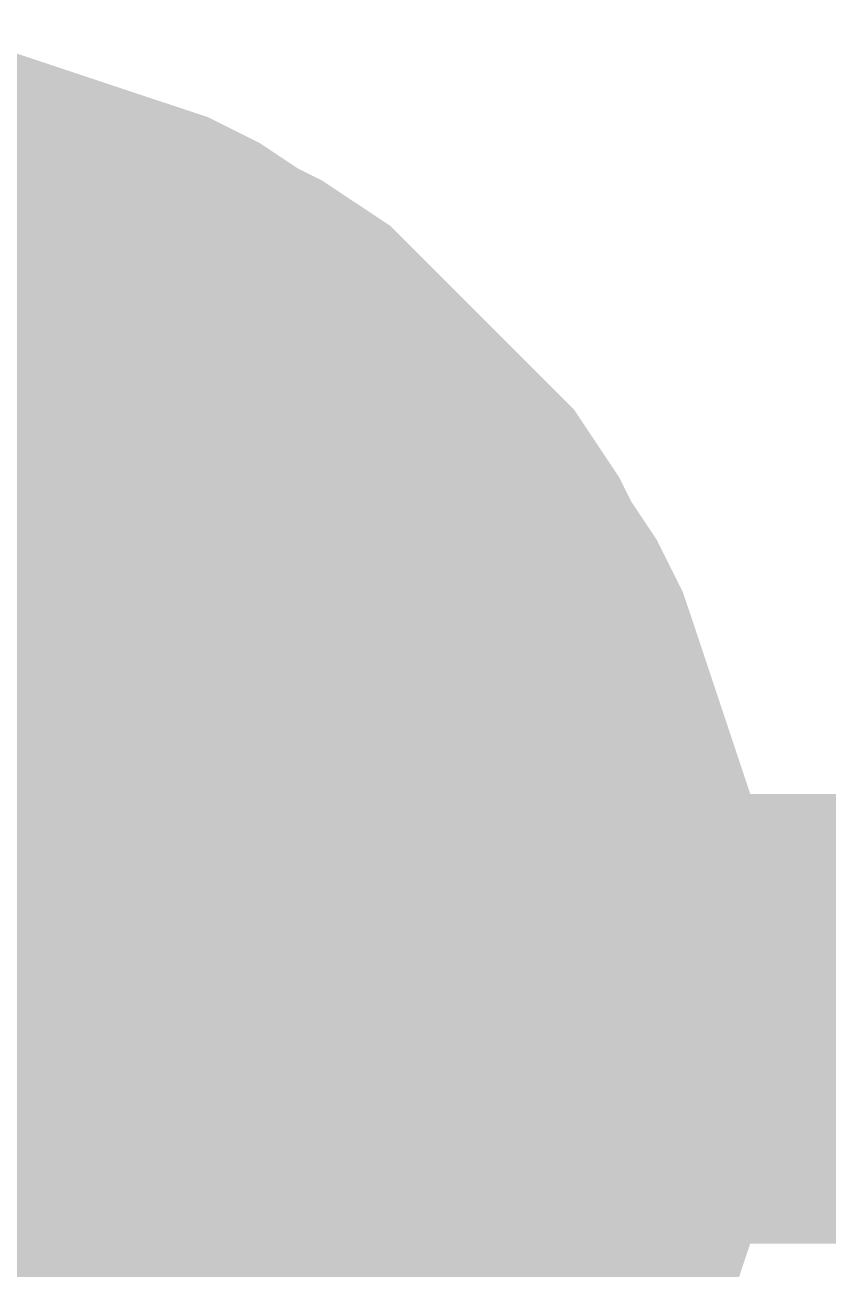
# Model space of a CAD drawing. Header units: inches. Extents: x 0 to 11.5, y 0 to 7.6.
# Drawn here: x 0.90674 to 0.9278, y 4.09312 to 4.12576 of the extents above; entities that cross this region are included whole.
import ezdxf

# ---------------------------------------------------------------- set-up
doc = ezdxf.new("R2010")
doc.units = ezdxf.units.IN
doc.header["$MEASUREMENT"] = 0
doc.layers.add('Sheet', color=255, linetype='Continuous')

msp = doc.modelspace()

# ---------------------------------------------------------------- linework, layer by layer
at = {"layer": 'Sheet'}
for points in [[(0.900339, 4.119864, 0.0118, 0.0118, 0), (0.901332, 4.119864, 0.0118, 0.0118, 0), (0.902324, 4.119864, 0.0118, 0.0118, 0), (0.903316, 4.119533, 0.0118, 0.0118, 0), (0.904309, 4.119533, 0.0118, 0.0118, 0), (0.905301, 4.119203, 0.0118, 0.0118, 0), (0.906293, 4.118872, 0.0118, 0.0118, 0), (0.907285, 4.118541, 0.0118, 0.0118, 0), (0.908278, 4.11821, 0.0118, 0.0118, 0), (0.90927, 4.11788, 0.0118, 0.0118, 0), (0.909932, 4.117549, 0.0118, 0.0118, 0), (0.910924, 4.116887, 0.0118, 0.0118, 0), (0.911585, 4.116556, 0.0118, 0.0118, 0), (0.912578, 4.115895, 0.0118, 0.0118, 0), (0.913239, 4.115233, 0.0118, 0.0118, 0), (0.913901, 4.114572, 0.0118, 0.0118, 0), (0.914562, 4.11391, 0.0118, 0.0118, 0), (0.915224, 4.113249, 0.0118, 0.0118, 0), (0.915885, 4.112587, 0.0118, 0.0118, 0), (0.916547, 4.111925, 0.0118, 0.0118, 0), (0.917208, 4.110933, 0.0118, 0.0118, 0), (0.917539, 4.110272, 0.0118, 0.0118, 0), (0.918201, 4.109279, 0.0118, 0.0118, 0), (0.918531, 4.108618, 0.0118, 0.0118, 0), (0.918862, 4.107625, 0.0118, 0.0118, 0), (0.919193, 4.106633, 0.0118, 0.0118, 0), (0.919524, 4.105641, 0.0118, 0.0118, 0), (0.919854, 4.104648, 0.0118, 0.0118, 0), (0.920185, 4.103656, 0.0118, 0.0118, 0), (0.920185, 4.102664, 0.0118, 0.0118, 0), (0.920516, 4.101671, 0.0118, 0.0118, 0), (0.920516, 4.100679, 0.0118, 0.0118, 0), (0.920516, 4.099687, 0.0118, 0.0118, 0)], [(0.900339, 4.119864, 0.0118, 0.0118, 0), (0.901332, 4.119864, 0.0118, 0.0118, 0), (0.902324, 4.119864, 0.0118, 0.0118, 0), (0.903316, 4.119533, 0.0118, 0.0118, 0), (0.904309, 4.119533, 0.0118, 0.0118, 0), (0.905301, 4.119203, 0.0118, 0.0118, 0), (0.906293, 4.118872, 0.0118, 0.0118, 0), (0.907285, 4.118541, 0.0118, 0.0118, 0), (0.908278, 4.11821, 0.0118, 0.0118, 0), (0.90927, 4.11788, 0.0118, 0.0118, 0), (0.909932, 4.117549, 0.0118, 0.0118, 0), (0.910924, 4.116887, 0.0118, 0.0118, 0), (0.911585, 4.116556, 0.0118, 0.0118, 0), (0.912578, 4.115895, 0.0118, 0.0118, 0), (0.913239, 4.115233, 0.0118, 0.0118, 0), (0.913901, 4.114572, 0.0118, 0.0118, 0), (0.914562, 4.11391, 0.0118, 0.0118, 0), (0.915224, 4.113249, 0.0118, 0.0118, 0), (0.915885, 4.112587, 0.0118, 0.0118, 0), (0.916547, 4.111925, 0.0118, 0.0118, 0), (0.917208, 4.110933, 0.0118, 0.0118, 0), (0.917539, 4.110272, 0.0118, 0.0118, 0), (0.918201, 4.109279, 0.0118, 0.0118, 0), (0.918531, 4.108618, 0.0118, 0.0118, 0), (0.918862, 4.107625, 0.0118, 0.0118, 0), (0.919193, 4.106633, 0.0118, 0.0118, 0), (0.919524, 4.105641, 0.0118, 0.0118, 0), (0.919854, 4.104648, 0.0118, 0.0118, 0), (0.920185, 4.103656, 0.0118, 0.0118, 0), (0.920185, 4.102664, 0.0118, 0.0118, 0), (0.920516, 4.101671, 0.0118, 0.0118, 0), (0.920516, 4.100679, 0.0118, 0.0118, 0), (0.920516, 4.099687, 0.0118, 0.0118, 0)], [(0.900339, 4.119864, 0.0118, 0.0118, 0), (0.901332, 4.119864, 0.0118, 0.0118, 0), (0.902324, 4.119864, 0.0118, 0.0118, 0), (0.903316, 4.119533, 0.0118, 0.0118, 0), (0.904309, 4.119533, 0.0118, 0.0118, 0), (0.905301, 4.119203, 0.0118, 0.0118, 0), (0.906293, 4.118872, 0.0118, 0.0118, 0), (0.907285, 4.118541, 0.0118, 0.0118, 0), (0.908278, 4.11821, 0.0118, 0.0118, 0), (0.90927, 4.11788, 0.0118, 0.0118, 0), (0.909932, 4.117549, 0.0118, 0.0118, 0), (0.910924, 4.116887, 0.0118, 0.0118, 0), (0.911585, 4.116556, 0.0118, 0.0118, 0), (0.912578, 4.115895, 0.0118, 0.0118, 0), (0.913239, 4.115233, 0.0118, 0.0118, 0), (0.913901, 4.114572, 0.0118, 0.0118, 0), (0.914562, 4.11391, 0.0118, 0.0118, 0), (0.915224, 4.113249, 0.0118, 0.0118, 0), (0.915885, 4.112587, 0.0118, 0.0118, 0), (0.916547, 4.111925, 0.0118, 0.0118, 0), (0.917208, 4.110933, 0.0118, 0.0118, 0), (0.917539, 4.110272, 0.0118, 0.0118, 0), (0.918201, 4.109279, 0.0118, 0.0118, 0), (0.918531, 4.108618, 0.0118, 0.0118, 0), (0.918862, 4.107625, 0.0118, 0.0118, 0), (0.919193, 4.106633, 0.0118, 0.0118, 0), (0.919524, 4.105641, 0.0118, 0.0118, 0), (0.919854, 4.104648, 0.0118, 0.0118, 0), (0.920185, 4.103656, 0.0118, 0.0118, 0), (0.920185, 4.102664, 0.0118, 0.0118, 0), (0.920516, 4.101671, 0.0118, 0.0118, 0), (0.920516, 4.100679, 0.0118, 0.0118, 0), (0.920516, 4.099687, 0.0118, 0.0118, 0)], [(0.900339, 4.119864, 0.0118, 0.0118, 0), (0.901332, 4.119864, 0.0118, 0.0118, 0), (0.902324, 4.119864, 0.0118, 0.0118, 0), (0.903316, 4.119533, 0.0118, 0.0118, 0), (0.904309, 4.119533, 0.0118, 0.0118, 0), (0.905301, 4.119203, 0.0118, 0.0118, 0), (0.906293, 4.118872, 0.0118, 0.0118, 0), (0.907285, 4.118541, 0.0118, 0.0118, 0), (0.908278, 4.11821, 0.0118, 0.0118, 0), (0.90927, 4.11788, 0.0118, 0.0118, 0), (0.909932, 4.117549, 0.0118, 0.0118, 0), (0.910924, 4.116887, 0.0118, 0.0118, 0), (0.911585, 4.116556, 0.0118, 0.0118, 0), (0.912578, 4.115895, 0.0118, 0.0118, 0), (0.913239, 4.115233, 0.0118, 0.0118, 0), (0.913901, 4.114572, 0.0118, 0.0118, 0), (0.914562, 4.11391, 0.0118, 0.0118, 0), (0.915224, 4.113249, 0.0118, 0.0118, 0), (0.915885, 4.112587, 0.0118, 0.0118, 0), (0.916547, 4.111925, 0.0118, 0.0118, 0), (0.917208, 4.110933, 0.0118, 0.0118, 0), (0.917539, 4.110272, 0.0118, 0.0118, 0), (0.918201, 4.109279, 0.0118, 0.0118, 0), (0.918531, 4.108618, 0.0118, 0.0118, 0), (0.918862, 4.107625, 0.0118, 0.0118, 0), (0.919193, 4.106633, 0.0118, 0.0118, 0), (0.919524, 4.105641, 0.0118, 0.0118, 0), (0.919854, 4.104648, 0.0118, 0.0118, 0), (0.920185, 4.103656, 0.0118, 0.0118, 0), (0.920185, 4.102664, 0.0118, 0.0118, 0), (0.920516, 4.101671, 0.0118, 0.0118, 0), (0.920516, 4.100679, 0.0118, 0.0118, 0), (0.920516, 4.099687, 0.0118, 0.0118, 0)], [(0.900339, 4.119864, 0.0118, 0.0118, 0), (0.901332, 4.119864, 0.0118, 0.0118, 0), (0.902324, 4.119864, 0.0118, 0.0118, 0), (0.903316, 4.119533, 0.0118, 0.0118, 0), (0.904309, 4.119533, 0.0118, 0.0118, 0), (0.905301, 4.119203, 0.0118, 0.0118, 0), (0.906293, 4.118872, 0.0118, 0.0118, 0), (0.907285, 4.118541, 0.0118, 0.0118, 0), (0.908278, 4.11821, 0.0118, 0.0118, 0), (0.90927, 4.11788, 0.0118, 0.0118, 0), (0.909932, 4.117549, 0.0118, 0.0118, 0), (0.910924, 4.116887, 0.0118, 0.0118, 0), (0.911585, 4.116556, 0.0118, 0.0118, 0), (0.912578, 4.115895, 0.0118, 0.0118, 0), (0.913239, 4.115233, 0.0118, 0.0118, 0), (0.913901, 4.114572, 0.0118, 0.0118, 0), (0.914562, 4.11391, 0.0118, 0.0118, 0), (0.915224, 4.113249, 0.0118, 0.0118, 0), (0.915885, 4.112587, 0.0118, 0.0118, 0), (0.916547, 4.111925, 0.0118, 0.0118, 0), (0.917208, 4.110933, 0.0118, 0.0118, 0), (0.917539, 4.110272, 0.0118, 0.0118, 0), (0.918201, 4.109279, 0.0118, 0.0118, 0), (0.918531, 4.108618, 0.0118, 0.0118, 0), (0.918862, 4.107625, 0.0118, 0.0118, 0), (0.919193, 4.106633, 0.0118, 0.0118, 0), (0.919524, 4.105641, 0.0118, 0.0118, 0), (0.919854, 4.104648, 0.0118, 0.0118, 0), (0.920185, 4.103656, 0.0118, 0.0118, 0), (0.920185, 4.102664, 0.0118, 0.0118, 0), (0.920516, 4.101671, 0.0118, 0.0118, 0), (0.920516, 4.100679, 0.0118, 0.0118, 0), (0.920516, 4.099687, 0.0118, 0.0118, 0)], [(0.900339, 4.119864, 0.0118, 0.0118, 0), (0.901332, 4.119864, 0.0118, 0.0118, 0), (0.902324, 4.119864, 0.0118, 0.0118, 0), (0.903316, 4.119533, 0.0118, 0.0118, 0), (0.904309, 4.119533, 0.0118, 0.0118, 0), (0.905301, 4.119203, 0.0118, 0.0118, 0), (0.906293, 4.118872, 0.0118, 0.0118, 0), (0.907285, 4.118541, 0.0118, 0.0118, 0), (0.908278, 4.11821, 0.0118, 0.0118, 0), (0.90927, 4.11788, 0.0118, 0.0118, 0), (0.909932, 4.117549, 0.0118, 0.0118, 0), (0.910924, 4.116887, 0.0118, 0.0118, 0), (0.911585, 4.116556, 0.0118, 0.0118, 0), (0.912578, 4.115895, 0.0118, 0.0118, 0), (0.913239, 4.115233, 0.0118, 0.0118, 0), (0.913901, 4.114572, 0.0118, 0.0118, 0), (0.914562, 4.11391, 0.0118, 0.0118, 0), (0.915224, 4.113249, 0.0118, 0.0118, 0), (0.915885, 4.112587, 0.0118, 0.0118, 0), (0.916547, 4.111925, 0.0118, 0.0118, 0), (0.917208, 4.110933, 0.0118, 0.0118, 0), (0.917539, 4.110272, 0.0118, 0.0118, 0), (0.918201, 4.109279, 0.0118, 0.0118, 0), (0.918531, 4.108618, 0.0118, 0.0118, 0), (0.918862, 4.107625, 0.0118, 0.0118, 0), (0.919193, 4.106633, 0.0118, 0.0118, 0), (0.919524, 4.105641, 0.0118, 0.0118, 0), (0.919854, 4.104648, 0.0118, 0.0118, 0), (0.920185, 4.103656, 0.0118, 0.0118, 0), (0.920185, 4.102664, 0.0118, 0.0118, 0), (0.920516, 4.101671, 0.0118, 0.0118, 0), (0.920516, 4.100679, 0.0118, 0.0118, 0), (0.920516, 4.099687, 0.0118, 0.0118, 0)], [(0.900339, 4.119864, 0.0118, 0.0118, 0), (0.901332, 4.119864, 0.0118, 0.0118, 0), (0.902324, 4.119864, 0.0118, 0.0118, 0), (0.903316, 4.119533, 0.0118, 0.0118, 0), (0.904309, 4.119533, 0.0118, 0.0118, 0), (0.905301, 4.119203, 0.0118, 0.0118, 0), (0.906293, 4.118872, 0.0118, 0.0118, 0), (0.907285, 4.118541, 0.0118, 0.0118, 0), (0.908278, 4.11821, 0.0118, 0.0118, 0), (0.90927, 4.11788, 0.0118, 0.0118, 0), (0.909932, 4.117549, 0.0118, 0.0118, 0), (0.910924, 4.116887, 0.0118, 0.0118, 0), (0.911585, 4.116556, 0.0118, 0.0118, 0), (0.912578, 4.115895, 0.0118, 0.0118, 0), (0.913239, 4.115233, 0.0118, 0.0118, 0), (0.913901, 4.114572, 0.0118, 0.0118, 0), (0.914562, 4.11391, 0.0118, 0.0118, 0), (0.915224, 4.113249, 0.0118, 0.0118, 0), (0.915885, 4.112587, 0.0118, 0.0118, 0), (0.916547, 4.111925, 0.0118, 0.0118, 0), (0.917208, 4.110933, 0.0118, 0.0118, 0), (0.917539, 4.110272, 0.0118, 0.0118, 0), (0.918201, 4.109279, 0.0118, 0.0118, 0), (0.918531, 4.108618, 0.0118, 0.0118, 0), (0.918862, 4.107625, 0.0118, 0.0118, 0), (0.919193, 4.106633, 0.0118, 0.0118, 0), (0.919524, 4.105641, 0.0118, 0.0118, 0), (0.919854, 4.104648, 0.0118, 0.0118, 0), (0.920185, 4.103656, 0.0118, 0.0118, 0), (0.920185, 4.102664, 0.0118, 0.0118, 0), (0.920516, 4.101671, 0.0118, 0.0118, 0), (0.920516, 4.100679, 0.0118, 0.0118, 0), (0.920516, 4.099687, 0.0118, 0.0118, 0)], [(0.904309, 4.119533, 0.0039, 0.0039, 0), (0.905301, 4.119203, 0.0039, 0.0039, 0), (0.906293, 4.118872, 0.0039, 0.0039, 0), (0.907285, 4.118541, 0.0039, 0.0039, 0), (0.908278, 4.11821, 0.0039, 0.0039, 0), (0.90927, 4.11788, 0.0039, 0.0039, 0), (0.909932, 4.117549, 0.0039, 0.0039, 0), (0.910924, 4.116887, 0.0039, 0.0039, 0), (0.911585, 4.116556, 0.0039, 0.0039, 0), (0.912578, 4.115895, 0.0039, 0.0039, 0), (0.913239, 4.115233, 0.0039, 0.0039, 0), (0.913901, 4.114572, 0.0039, 0.0039, 0), (0.914562, 4.11391, 0.0039, 0.0039, 0), (0.915224, 4.113249, 0.0039, 0.0039, 0), (0.915885, 4.112587, 0.0039, 0.0039, 0), (0.916547, 4.111925, 0.0039, 0.0039, 0), (0.917208, 4.110933, 0.0039, 0.0039, 0), (0.917539, 4.110272, 0.0039, 0.0039, 0), (0.918201, 4.109279, 0.0039, 0.0039, 0), (0.918531, 4.108618, 0.0039, 0.0039, 0), (0.918862, 4.107625, 0.0039, 0.0039, 0), (0.919193, 4.106633, 0.0039, 0.0039, 0), (0.919524, 4.105641, 0.0039, 0.0039, 0), (0.919854, 4.104648, 0.0039, 0.0039, 0), (0.920185, 4.103656, 0.0039, 0.0039, 0), (0.920185, 4.102664, 0.0039, 0.0039, 0), (0.920516, 4.101671, 0.0039, 0.0039, 0), (0.920516, 4.100679, 0.0039, 0.0039, 0), (0.920516, 4.099687, 0.0039, 0.0039, 0)], [(0.904309, 4.119533, 0.0039, 0.0039, 0), (0.905301, 4.119203, 0.0039, 0.0039, 0), (0.906293, 4.118872, 0.0039, 0.0039, 0), (0.907285, 4.118541, 0.0039, 0.0039, 0), (0.908278, 4.11821, 0.0039, 0.0039, 0), (0.90927, 4.11788, 0.0039, 0.0039, 0), (0.909932, 4.117549, 0.0039, 0.0039, 0), (0.910924, 4.116887, 0.0039, 0.0039, 0), (0.911585, 4.116556, 0.0039, 0.0039, 0), (0.912578, 4.115895, 0.0039, 0.0039, 0), (0.913239, 4.115233, 0.0039, 0.0039, 0), (0.913901, 4.114572, 0.0039, 0.0039, 0), (0.914562, 4.11391, 0.0039, 0.0039, 0), (0.915224, 4.113249, 0.0039, 0.0039, 0), (0.915885, 4.112587, 0.0039, 0.0039, 0), (0.916547, 4.111925, 0.0039, 0.0039, 0), (0.917208, 4.110933, 0.0039, 0.0039, 0), (0.917539, 4.110272, 0.0039, 0.0039, 0), (0.918201, 4.109279, 0.0039, 0.0039, 0), (0.918531, 4.108618, 0.0039, 0.0039, 0), (0.918862, 4.107625, 0.0039, 0.0039, 0), (0.919193, 4.106633, 0.0039, 0.0039, 0), (0.919524, 4.105641, 0.0039, 0.0039, 0), (0.919854, 4.104648, 0.0039, 0.0039, 0), (0.920185, 4.103656, 0.0039, 0.0039, 0), (0.920185, 4.102664, 0.0039, 0.0039, 0), (0.920516, 4.101671, 0.0039, 0.0039, 0), (0.920516, 4.100679, 0.0039, 0.0039, 0), (0.920516, 4.099687, 0.0039, 0.0039, 0)], [(0.904309, 4.119533, 0.0039, 0.0039, 0), (0.905301, 4.119203, 0.0039, 0.0039, 0), (0.906293, 4.118872, 0.0039, 0.0039, 0), (0.907285, 4.118541, 0.0039, 0.0039, 0), (0.908278, 4.11821, 0.0039, 0.0039, 0), (0.90927, 4.11788, 0.0039, 0.0039, 0), (0.909932, 4.117549, 0.0039, 0.0039, 0), (0.910924, 4.116887, 0.0039, 0.0039, 0), (0.911585, 4.116556, 0.0039, 0.0039, 0), (0.912578, 4.115895, 0.0039, 0.0039, 0), (0.913239, 4.115233, 0.0039, 0.0039, 0), (0.913901, 4.114572, 0.0039, 0.0039, 0), (0.914562, 4.11391, 0.0039, 0.0039, 0), (0.915224, 4.113249, 0.0039, 0.0039, 0), (0.915885, 4.112587, 0.0039, 0.0039, 0), (0.916547, 4.111925, 0.0039, 0.0039, 0), (0.917208, 4.110933, 0.0039, 0.0039, 0), (0.917539, 4.110272, 0.0039, 0.0039, 0), (0.918201, 4.109279, 0.0039, 0.0039, 0), (0.918531, 4.108618, 0.0039, 0.0039, 0), (0.918862, 4.107625, 0.0039, 0.0039, 0), (0.919193, 4.106633, 0.0039, 0.0039, 0), (0.919524, 4.105641, 0.0039, 0.0039, 0), (0.919854, 4.104648, 0.0039, 0.0039, 0), (0.920185, 4.103656, 0.0039, 0.0039, 0), (0.920185, 4.102664, 0.0039, 0.0039, 0), (0.920516, 4.101671, 0.0039, 0.0039, 0), (0.920516, 4.100679, 0.0039, 0.0039, 0), (0.920516, 4.099687, 0.0039, 0.0039, 0)], [(0.904309, 4.119533, 0.0039, 0.0039, 0), (0.905301, 4.119203, 0.0039, 0.0039, 0), (0.906293, 4.118872, 0.0039, 0.0039, 0), (0.907285, 4.118541, 0.0039, 0.0039, 0), (0.908278, 4.11821, 0.0039, 0.0039, 0), (0.90927, 4.11788, 0.0039, 0.0039, 0), (0.909932, 4.117549, 0.0039, 0.0039, 0), (0.910924, 4.116887, 0.0039, 0.0039, 0), (0.911585, 4.116556, 0.0039, 0.0039, 0), (0.912578, 4.115895, 0.0039, 0.0039, 0), (0.913239, 4.115233, 0.0039, 0.0039, 0), (0.913901, 4.114572, 0.0039, 0.0039, 0), (0.914562, 4.11391, 0.0039, 0.0039, 0), (0.915224, 4.113249, 0.0039, 0.0039, 0), (0.915885, 4.112587, 0.0039, 0.0039, 0), (0.916547, 4.111925, 0.0039, 0.0039, 0), (0.917208, 4.110933, 0.0039, 0.0039, 0), (0.917539, 4.110272, 0.0039, 0.0039, 0), (0.918201, 4.109279, 0.0039, 0.0039, 0), (0.918531, 4.108618, 0.0039, 0.0039, 0), (0.918862, 4.107625, 0.0039, 0.0039, 0), (0.919193, 4.106633, 0.0039, 0.0039, 0), (0.919524, 4.105641, 0.0039, 0.0039, 0), (0.919854, 4.104648, 0.0039, 0.0039, 0), (0.920185, 4.103656, 0.0039, 0.0039, 0), (0.920185, 4.102664, 0.0039, 0.0039, 0), (0.920516, 4.101671, 0.0039, 0.0039, 0), (0.920516, 4.100679, 0.0039, 0.0039, 0), (0.920516, 4.099687, 0.0039, 0.0039, 0)], [(0.904309, 4.119533, 0.0039, 0.0039, 0), (0.905301, 4.119203, 0.0039, 0.0039, 0), (0.906293, 4.118872, 0.0039, 0.0039, 0), (0.907285, 4.118541, 0.0039, 0.0039, 0), (0.908278, 4.11821, 0.0039, 0.0039, 0), (0.90927, 4.11788, 0.0039, 0.0039, 0), (0.909932, 4.117549, 0.0039, 0.0039, 0), (0.910924, 4.116887, 0.0039, 0.0039, 0), (0.911585, 4.116556, 0.0039, 0.0039, 0), (0.912578, 4.115895, 0.0039, 0.0039, 0), (0.913239, 4.115233, 0.0039, 0.0039, 0), (0.913901, 4.114572, 0.0039, 0.0039, 0), (0.914562, 4.11391, 0.0039, 0.0039, 0), (0.915224, 4.113249, 0.0039, 0.0039, 0), (0.915885, 4.112587, 0.0039, 0.0039, 0), (0.916547, 4.111925, 0.0039, 0.0039, 0), (0.917208, 4.110933, 0.0039, 0.0039, 0), (0.917539, 4.110272, 0.0039, 0.0039, 0), (0.918201, 4.109279, 0.0039, 0.0039, 0), (0.918531, 4.108618, 0.0039, 0.0039, 0), (0.918862, 4.107625, 0.0039, 0.0039, 0), (0.919193, 4.106633, 0.0039, 0.0039, 0), (0.919524, 4.105641, 0.0039, 0.0039, 0), (0.919854, 4.104648, 0.0039, 0.0039, 0), (0.920185, 4.103656, 0.0039, 0.0039, 0), (0.920185, 4.102664, 0.0039, 0.0039, 0), (0.920516, 4.101671, 0.0039, 0.0039, 0), (0.920516, 4.100679, 0.0039, 0.0039, 0), (0.920516, 4.099687, 0.0039, 0.0039, 0)], [(0.904309, 4.119533, 0.0039, 0.0039, 0), (0.905301, 4.119203, 0.0039, 0.0039, 0), (0.906293, 4.118872, 0.0039, 0.0039, 0), (0.907285, 4.118541, 0.0039, 0.0039, 0), (0.908278, 4.11821, 0.0039, 0.0039, 0), (0.90927, 4.11788, 0.0039, 0.0039, 0), (0.909932, 4.117549, 0.0039, 0.0039, 0), (0.910924, 4.116887, 0.0039, 0.0039, 0), (0.911585, 4.116556, 0.0039, 0.0039, 0), (0.912578, 4.115895, 0.0039, 0.0039, 0), (0.913239, 4.115233, 0.0039, 0.0039, 0), (0.913901, 4.114572, 0.0039, 0.0039, 0), (0.914562, 4.11391, 0.0039, 0.0039, 0), (0.915224, 4.113249, 0.0039, 0.0039, 0), (0.915885, 4.112587, 0.0039, 0.0039, 0), (0.916547, 4.111925, 0.0039, 0.0039, 0), (0.917208, 4.110933, 0.0039, 0.0039, 0), (0.917539, 4.110272, 0.0039, 0.0039, 0), (0.918201, 4.109279, 0.0039, 0.0039, 0), (0.918531, 4.108618, 0.0039, 0.0039, 0), (0.918862, 4.107625, 0.0039, 0.0039, 0), (0.919193, 4.106633, 0.0039, 0.0039, 0), (0.919524, 4.105641, 0.0039, 0.0039, 0), (0.919854, 4.104648, 0.0039, 0.0039, 0), (0.920185, 4.103656, 0.0039, 0.0039, 0), (0.920185, 4.102664, 0.0039, 0.0039, 0), (0.920516, 4.101671, 0.0039, 0.0039, 0), (0.920516, 4.100679, 0.0039, 0.0039, 0), (0.920516, 4.099687, 0.0039, 0.0039, 0)], [(0.904309, 4.119533, 0.0039, 0.0039, 0), (0.905301, 4.119203, 0.0039, 0.0039, 0), (0.906293, 4.118872, 0.0039, 0.0039, 0), (0.907285, 4.118541, 0.0039, 0.0039, 0), (0.908278, 4.11821, 0.0039, 0.0039, 0), (0.90927, 4.11788, 0.0039, 0.0039, 0), (0.909932, 4.117549, 0.0039, 0.0039, 0), (0.910924, 4.116887, 0.0039, 0.0039, 0), (0.911585, 4.116556, 0.0039, 0.0039, 0), (0.912578, 4.115895, 0.0039, 0.0039, 0), (0.913239, 4.115233, 0.0039, 0.0039, 0), (0.913901, 4.114572, 0.0039, 0.0039, 0), (0.914562, 4.11391, 0.0039, 0.0039, 0), (0.915224, 4.113249, 0.0039, 0.0039, 0), (0.915885, 4.112587, 0.0039, 0.0039, 0), (0.916547, 4.111925, 0.0039, 0.0039, 0), (0.917208, 4.110933, 0.0039, 0.0039, 0), (0.917539, 4.110272, 0.0039, 0.0039, 0), (0.918201, 4.109279, 0.0039, 0.0039, 0), (0.918531, 4.108618, 0.0039, 0.0039, 0), (0.918862, 4.107625, 0.0039, 0.0039, 0), (0.919193, 4.106633, 0.0039, 0.0039, 0), (0.919524, 4.105641, 0.0039, 0.0039, 0), (0.919854, 4.104648, 0.0039, 0.0039, 0), (0.920185, 4.103656, 0.0039, 0.0039, 0), (0.920185, 4.102664, 0.0039, 0.0039, 0), (0.920516, 4.101671, 0.0039, 0.0039, 0), (0.920516, 4.100679, 0.0039, 0.0039, 0), (0.920516, 4.099687, 0.0039, 0.0039, 0)], [(1.00023, 3.999791, 0.0118, 0.0118, 0), (1.00023, 4.099687, 0.0118, 0.0118, 0), (0.900339, 4.099687, 0.0118, 0.0118, 0)], [(0.920516, 4.099687, 0.0118, 0.0118, 0), (0.920516, 4.098694, 0.0118, 0.0118, 0), (0.920516, 4.097702, 0.0118, 0.0118, 0), (0.920185, 4.09671, 0.0118, 0.0118, 0), (0.920185, 4.095717, 0.0118, 0.0118, 0), (0.919854, 4.094725, 0.0118, 0.0118, 0), (0.919524, 4.093733, 0.0118, 0.0118, 0), (0.919193, 4.09274, 0.0118, 0.0118, 0), (0.918862, 4.092079, 0.0118, 0.0118, 0), (0.918531, 4.091086, 0.0118, 0.0118, 0), (0.918201, 4.090094, 0.0118, 0.0118, 0), (0.917539, 4.089432, 0.0118, 0.0118, 0), (0.917208, 4.088771, 0.0118, 0.0118, 0), (0.916547, 4.087779, 0.0118, 0.0118, 0), (0.915885, 4.087117, 0.0118, 0.0118, 0)], [(0.920516, 4.099687, 0.0118, 0.0118, 0), (0.920516, 4.098694, 0.0118, 0.0118, 0), (0.920516, 4.097702, 0.0118, 0.0118, 0), (0.920185, 4.09671, 0.0118, 0.0118, 0), (0.920185, 4.095717, 0.0118, 0.0118, 0), (0.919854, 4.094725, 0.0118, 0.0118, 0), (0.919524, 4.093733, 0.0118, 0.0118, 0), (0.919193, 4.09274, 0.0118, 0.0118, 0), (0.918862, 4.092079, 0.0118, 0.0118, 0), (0.918531, 4.091086, 0.0118, 0.0118, 0), (0.918201, 4.090094, 0.0118, 0.0118, 0), (0.917539, 4.089432, 0.0118, 0.0118, 0), (0.917208, 4.088771, 0.0118, 0.0118, 0), (0.916547, 4.087779, 0.0118, 0.0118, 0), (0.915885, 4.087117, 0.0118, 0.0118, 0)], [(0.920516, 4.099687, 0.0118, 0.0118, 0), (0.920516, 4.098694, 0.0118, 0.0118, 0), (0.920516, 4.097702, 0.0118, 0.0118, 0), (0.920185, 4.09671, 0.0118, 0.0118, 0), (0.920185, 4.095717, 0.0118, 0.0118, 0), (0.919854, 4.094725, 0.0118, 0.0118, 0), (0.919524, 4.093733, 0.0118, 0.0118, 0), (0.919193, 4.09274, 0.0118, 0.0118, 0), (0.918862, 4.092079, 0.0118, 0.0118, 0), (0.918531, 4.091086, 0.0118, 0.0118, 0), (0.918201, 4.090094, 0.0118, 0.0118, 0), (0.917539, 4.089432, 0.0118, 0.0118, 0), (0.917208, 4.088771, 0.0118, 0.0118, 0), (0.916547, 4.087779, 0.0118, 0.0118, 0), (0.915885, 4.087117, 0.0118, 0.0118, 0)], [(0.920516, 4.099687, 0.0118, 0.0118, 0), (0.920516, 4.098694, 0.0118, 0.0118, 0), (0.920516, 4.097702, 0.0118, 0.0118, 0), (0.920185, 4.09671, 0.0118, 0.0118, 0), (0.920185, 4.095717, 0.0118, 0.0118, 0), (0.919854, 4.094725, 0.0118, 0.0118, 0), (0.919524, 4.093733, 0.0118, 0.0118, 0), (0.919193, 4.09274, 0.0118, 0.0118, 0), (0.918862, 4.092079, 0.0118, 0.0118, 0), (0.918531, 4.091086, 0.0118, 0.0118, 0), (0.918201, 4.090094, 0.0118, 0.0118, 0), (0.917539, 4.089432, 0.0118, 0.0118, 0), (0.917208, 4.088771, 0.0118, 0.0118, 0), (0.916547, 4.087779, 0.0118, 0.0118, 0), (0.915885, 4.087117, 0.0118, 0.0118, 0)], [(0.920516, 4.099687, 0.0118, 0.0118, 0), (0.920516, 4.098694, 0.0118, 0.0118, 0), (0.920516, 4.097702, 0.0118, 0.0118, 0), (0.920185, 4.09671, 0.0118, 0.0118, 0), (0.920185, 4.095717, 0.0118, 0.0118, 0), (0.919854, 4.094725, 0.0118, 0.0118, 0), (0.919524, 4.093733, 0.0118, 0.0118, 0), (0.919193, 4.09274, 0.0118, 0.0118, 0), (0.918862, 4.092079, 0.0118, 0.0118, 0), (0.918531, 4.091086, 0.0118, 0.0118, 0), (0.918201, 4.090094, 0.0118, 0.0118, 0), (0.917539, 4.089432, 0.0118, 0.0118, 0), (0.917208, 4.088771, 0.0118, 0.0118, 0), (0.916547, 4.087779, 0.0118, 0.0118, 0), (0.915885, 4.087117, 0.0118, 0.0118, 0)], [(0.920516, 4.099687, 0.0118, 0.0118, 0), (0.920516, 4.098694, 0.0118, 0.0118, 0), (0.920516, 4.097702, 0.0118, 0.0118, 0), (0.920185, 4.09671, 0.0118, 0.0118, 0), (0.920185, 4.095717, 0.0118, 0.0118, 0), (0.919854, 4.094725, 0.0118, 0.0118, 0), (0.919524, 4.093733, 0.0118, 0.0118, 0), (0.919193, 4.09274, 0.0118, 0.0118, 0), (0.918862, 4.092079, 0.0118, 0.0118, 0), (0.918531, 4.091086, 0.0118, 0.0118, 0), (0.918201, 4.090094, 0.0118, 0.0118, 0), (0.917539, 4.089432, 0.0118, 0.0118, 0), (0.917208, 4.088771, 0.0118, 0.0118, 0), (0.916547, 4.087779, 0.0118, 0.0118, 0), (0.915885, 4.087117, 0.0118, 0.0118, 0)], [(0.920516, 4.099687, 0.0118, 0.0118, 0), (0.920516, 4.098694, 0.0118, 0.0118, 0), (0.920516, 4.097702, 0.0118, 0.0118, 0), (0.920185, 4.09671, 0.0118, 0.0118, 0), (0.920185, 4.095717, 0.0118, 0.0118, 0), (0.919854, 4.094725, 0.0118, 0.0118, 0), (0.919524, 4.093733, 0.0118, 0.0118, 0), (0.919193, 4.09274, 0.0118, 0.0118, 0), (0.918862, 4.092079, 0.0118, 0.0118, 0), (0.918531, 4.091086, 0.0118, 0.0118, 0), (0.918201, 4.090094, 0.0118, 0.0118, 0), (0.917539, 4.089432, 0.0118, 0.0118, 0), (0.917208, 4.088771, 0.0118, 0.0118, 0), (0.916547, 4.087779, 0.0118, 0.0118, 0), (0.915885, 4.087117, 0.0118, 0.0118, 0)], [(0.920516, 4.099687, 0.0118, 0.0118, 0), (0.920516, 4.099687, 0.0118, 0.0118, 0), (0.920516, 4.099687, 0.0118, 0.0118, 0), (0.920516, 4.099687, 0.0118, 0.0118, 0), (0.920516, 4.099687, 0.0118, 0.0118, 0), (0.920516, 4.099687, 0.0118, 0.0118, 0), (0.920516, 4.099687, 0.0118, 0.0118, 0), (0.920516, 4.099687, 0.0118, 0.0118, 0), (0.920516, 4.099687, 0.0118, 0.0118, 0), (0.920516, 4.099687, 0.0118, 0.0118, 0), (0.920516, 4.099687, 0.0118, 0.0118, 0), (0.920516, 4.099687, 0.0118, 0.0118, 0), (0.920516, 4.099687, 0.0118, 0.0118, 0), (0.920516, 4.099687, 0.0118, 0.0118, 0), (0.920516, 4.099687, 0.0118, 0.0118, 0), (0.920516, 4.099687, 0.0118, 0.0118, 0), (0.920516, 4.099687, 0.0118, 0.0118, 0), (0.920516, 4.099687, 0.0118, 0.0118, 0), (0.920516, 4.099687, 0.0118, 0.0118, 0), (0.920516, 4.099687, 0.0118, 0.0118, 0), (0.920516, 4.099687, 0.0118, 0.0118, 0), (0.920516, 4.099687, 0.0118, 0.0118, 0), (0.920516, 4.099687, 0.0118, 0.0118, 0), (0.920516, 4.099687, 0.0118, 0.0118, 0), (0.920516, 4.099687, 0.0118, 0.0118, 0), (0.920516, 4.099687, 0.0118, 0.0118, 0), (0.920516, 4.099687, 0.0118, 0.0118, 0), (0.920516, 4.099687, 0.0118, 0.0118, 0), (0.920516, 4.099687, 0.0118, 0.0118, 0), (0.920516, 4.099687, 0.0118, 0.0118, 0), (0.920516, 4.099687, 0.0118, 0.0118, 0), (0.920516, 4.099687, 0.0118, 0.0118, 0), (0.920516, 4.099687, 0.0118, 0.0118, 0)], [(0.920516, 4.099687, 0.0118, 0.0118, 0), (0.920516, 4.099687, 0.0118, 0.0118, 0)], [(0.920516, 4.099687, 0.0118, 0.0118, 0), (0.920516, 4.099687, 0.0118, 0.0118, 0), (0.920516, 4.099687, 0.0118, 0.0118, 0), (0.920516, 4.099687, 0.0118, 0.0118, 0), (0.920516, 4.099687, 0.0118, 0.0118, 0), (0.920516, 4.099687, 0.0118, 0.0118, 0), (0.920516, 4.099687, 0.0118, 0.0118, 0), (0.920516, 4.099687, 0.0118, 0.0118, 0), (0.920516, 4.099687, 0.0118, 0.0118, 0), (0.920516, 4.099687, 0.0118, 0.0118, 0), (0.920516, 4.099687, 0.0118, 0.0118, 0), (0.920516, 4.099687, 0.0118, 0.0118, 0), (0.920516, 4.099687, 0.0118, 0.0118, 0), (0.920516, 4.099687, 0.0118, 0.0118, 0), (0.920516, 4.099687, 0.0118, 0.0118, 0), (0.920516, 4.099687, 0.0118, 0.0118, 0), (0.920516, 4.099687, 0.0118, 0.0118, 0), (0.920516, 4.099687, 0.0118, 0.0118, 0), (0.920516, 4.099687, 0.0118, 0.0118, 0), (0.920516, 4.099687, 0.0118, 0.0118, 0), (0.920516, 4.099687, 0.0118, 0.0118, 0), (0.920516, 4.099687, 0.0118, 0.0118, 0), (0.920516, 4.099687, 0.0118, 0.0118, 0), (0.920516, 4.099687, 0.0118, 0.0118, 0), (0.920516, 4.099687, 0.0118, 0.0118, 0), (0.920516, 4.099687, 0.0118, 0.0118, 0), (0.920516, 4.099687, 0.0118, 0.0118, 0), (0.920516, 4.099687, 0.0118, 0.0118, 0), (0.920516, 4.099687, 0.0118, 0.0118, 0), (0.920516, 4.099687, 0.0118, 0.0118, 0), (0.920516, 4.099687, 0.0118, 0.0118, 0), (0.920516, 4.099687, 0.0118, 0.0118, 0), (0.920516, 4.099687, 0.0118, 0.0118, 0)], [(0.920516, 4.099687, 0.0118, 0.0118, 0), (0.920516, 4.099687, 0.0118, 0.0118, 0)], [(0.920516, 4.099687, 0.0118, 0.0118, 0), (0.920516, 4.099687, 0.0118, 0.0118, 0), (0.920516, 4.099687, 0.0118, 0.0118, 0), (0.920516, 4.099687, 0.0118, 0.0118, 0), (0.920516, 4.099687, 0.0118, 0.0118, 0), (0.920516, 4.099687, 0.0118, 0.0118, 0), (0.920516, 4.099687, 0.0118, 0.0118, 0), (0.920516, 4.099687, 0.0118, 0.0118, 0), (0.920516, 4.099687, 0.0118, 0.0118, 0), (0.920516, 4.099687, 0.0118, 0.0118, 0), (0.920516, 4.099687, 0.0118, 0.0118, 0), (0.920516, 4.099687, 0.0118, 0.0118, 0), (0.920516, 4.099687, 0.0118, 0.0118, 0), (0.920516, 4.099687, 0.0118, 0.0118, 0), (0.920516, 4.099687, 0.0118, 0.0118, 0), (0.920516, 4.099687, 0.0118, 0.0118, 0), (0.920516, 4.099687, 0.0118, 0.0118, 0), (0.920516, 4.099687, 0.0118, 0.0118, 0), (0.920516, 4.099687, 0.0118, 0.0118, 0), (0.920516, 4.099687, 0.0118, 0.0118, 0), (0.920516, 4.099687, 0.0118, 0.0118, 0), (0.920516, 4.099687, 0.0118, 0.0118, 0), (0.920516, 4.099687, 0.0118, 0.0118, 0), (0.920516, 4.099687, 0.0118, 0.0118, 0), (0.920516, 4.099687, 0.0118, 0.0118, 0), (0.920516, 4.099687, 0.0118, 0.0118, 0), (0.920516, 4.099687, 0.0118, 0.0118, 0), (0.920516, 4.099687, 0.0118, 0.0118, 0), (0.920516, 4.099687, 0.0118, 0.0118, 0), (0.920516, 4.099687, 0.0118, 0.0118, 0), (0.920516, 4.099687, 0.0118, 0.0118, 0), (0.920516, 4.099687, 0.0118, 0.0118, 0), (0.920516, 4.099687, 0.0118, 0.0118, 0)], [(0.920516, 4.099687, 0.0118, 0.0118, 0), (0.920516, 4.099687, 0.0118, 0.0118, 0)], [(0.920516, 4.099687, 0.0118, 0.0118, 0), (0.920516, 4.099687, 0.0118, 0.0118, 0), (0.920516, 4.099687, 0.0118, 0.0118, 0), (0.920516, 4.099687, 0.0118, 0.0118, 0), (0.920516, 4.099687, 0.0118, 0.0118, 0), (0.920516, 4.099687, 0.0118, 0.0118, 0), (0.920516, 4.099687, 0.0118, 0.0118, 0), (0.920516, 4.099687, 0.0118, 0.0118, 0), (0.920516, 4.099687, 0.0118, 0.0118, 0), (0.920516, 4.099687, 0.0118, 0.0118, 0), (0.920516, 4.099687, 0.0118, 0.0118, 0), (0.920516, 4.099687, 0.0118, 0.0118, 0), (0.920516, 4.099687, 0.0118, 0.0118, 0), (0.920516, 4.099687, 0.0118, 0.0118, 0), (0.920516, 4.099687, 0.0118, 0.0118, 0), (0.920516, 4.099687, 0.0118, 0.0118, 0), (0.920516, 4.099687, 0.0118, 0.0118, 0), (0.920516, 4.099687, 0.0118, 0.0118, 0), (0.920516, 4.099687, 0.0118, 0.0118, 0), (0.920516, 4.099687, 0.0118, 0.0118, 0), (0.920516, 4.099687, 0.0118, 0.0118, 0), (0.920516, 4.099687, 0.0118, 0.0118, 0), (0.920516, 4.099687, 0.0118, 0.0118, 0), (0.920516, 4.099687, 0.0118, 0.0118, 0), (0.920516, 4.099687, 0.0118, 0.0118, 0), (0.920516, 4.099687, 0.0118, 0.0118, 0), (0.920516, 4.099687, 0.0118, 0.0118, 0), (0.920516, 4.099687, 0.0118, 0.0118, 0), (0.920516, 4.099687, 0.0118, 0.0118, 0), (0.920516, 4.099687, 0.0118, 0.0118, 0), (0.920516, 4.099687, 0.0118, 0.0118, 0), (0.920516, 4.099687, 0.0118, 0.0118, 0), (0.920516, 4.099687, 0.0118, 0.0118, 0)], [(0.920516, 4.099687, 0.0118, 0.0118, 0), (0.920516, 4.099687, 0.0118, 0.0118, 0)], [(0.920516, 4.099687, 0.0118, 0.0118, 0), (0.920516, 4.099687, 0.0118, 0.0118, 0), (0.920516, 4.099687, 0.0118, 0.0118, 0), (0.920516, 4.099687, 0.0118, 0.0118, 0), (0.920516, 4.099687, 0.0118, 0.0118, 0), (0.920516, 4.099687, 0.0118, 0.0118, 0), (0.920516, 4.099687, 0.0118, 0.0118, 0), (0.920516, 4.099687, 0.0118, 0.0118, 0), (0.920516, 4.099687, 0.0118, 0.0118, 0), (0.920516, 4.099687, 0.0118, 0.0118, 0), (0.920516, 4.099687, 0.0118, 0.0118, 0), (0.920516, 4.099687, 0.0118, 0.0118, 0), (0.920516, 4.099687, 0.0118, 0.0118, 0), (0.920516, 4.099687, 0.0118, 0.0118, 0), (0.920516, 4.099687, 0.0118, 0.0118, 0), (0.920516, 4.099687, 0.0118, 0.0118, 0), (0.920516, 4.099687, 0.0118, 0.0118, 0), (0.920516, 4.099687, 0.0118, 0.0118, 0), (0.920516, 4.099687, 0.0118, 0.0118, 0), (0.920516, 4.099687, 0.0118, 0.0118, 0), (0.920516, 4.099687, 0.0118, 0.0118, 0), (0.920516, 4.099687, 0.0118, 0.0118, 0), (0.920516, 4.099687, 0.0118, 0.0118, 0), (0.920516, 4.099687, 0.0118, 0.0118, 0), (0.920516, 4.099687, 0.0118, 0.0118, 0), (0.920516, 4.099687, 0.0118, 0.0118, 0), (0.920516, 4.099687, 0.0118, 0.0118, 0), (0.920516, 4.099687, 0.0118, 0.0118, 0), (0.920516, 4.099687, 0.0118, 0.0118, 0), (0.920516, 4.099687, 0.0118, 0.0118, 0), (0.920516, 4.099687, 0.0118, 0.0118, 0), (0.920516, 4.099687, 0.0118, 0.0118, 0), (0.920516, 4.099687, 0.0118, 0.0118, 0)], [(0.920516, 4.099687, 0.0118, 0.0118, 0), (0.920516, 4.099687, 0.0118, 0.0118, 0)], [(0.920516, 4.099687, 0.0118, 0.0118, 0), (0.920516, 4.099687, 0.0118, 0.0118, 0), (0.920516, 4.099687, 0.0118, 0.0118, 0), (0.920516, 4.099687, 0.0118, 0.0118, 0), (0.920516, 4.099687, 0.0118, 0.0118, 0), (0.920516, 4.099687, 0.0118, 0.0118, 0), (0.920516, 4.099687, 0.0118, 0.0118, 0), (0.920516, 4.099687, 0.0118, 0.0118, 0), (0.920516, 4.099687, 0.0118, 0.0118, 0), (0.920516, 4.099687, 0.0118, 0.0118, 0), (0.920516, 4.099687, 0.0118, 0.0118, 0), (0.920516, 4.099687, 0.0118, 0.0118, 0), (0.920516, 4.099687, 0.0118, 0.0118, 0), (0.920516, 4.099687, 0.0118, 0.0118, 0), (0.920516, 4.099687, 0.0118, 0.0118, 0), (0.920516, 4.099687, 0.0118, 0.0118, 0), (0.920516, 4.099687, 0.0118, 0.0118, 0), (0.920516, 4.099687, 0.0118, 0.0118, 0), (0.920516, 4.099687, 0.0118, 0.0118, 0), (0.920516, 4.099687, 0.0118, 0.0118, 0), (0.920516, 4.099687, 0.0118, 0.0118, 0), (0.920516, 4.099687, 0.0118, 0.0118, 0), (0.920516, 4.099687, 0.0118, 0.0118, 0), (0.920516, 4.099687, 0.0118, 0.0118, 0), (0.920516, 4.099687, 0.0118, 0.0118, 0), (0.920516, 4.099687, 0.0118, 0.0118, 0), (0.920516, 4.099687, 0.0118, 0.0118, 0), (0.920516, 4.099687, 0.0118, 0.0118, 0), (0.920516, 4.099687, 0.0118, 0.0118, 0), (0.920516, 4.099687, 0.0118, 0.0118, 0), (0.920516, 4.099687, 0.0118, 0.0118, 0), (0.920516, 4.099687, 0.0118, 0.0118, 0), (0.920516, 4.099687, 0.0118, 0.0118, 0)], [(0.920516, 4.099687, 0.0118, 0.0118, 0), (0.920516, 4.099687, 0.0118, 0.0118, 0)], [(0.920516, 4.099687, 0.0118, 0.0118, 0), (0.920516, 4.099687, 0.0118, 0.0118, 0), (0.920516, 4.099687, 0.0118, 0.0118, 0), (0.920516, 4.099687, 0.0118, 0.0118, 0), (0.920516, 4.099687, 0.0118, 0.0118, 0), (0.920516, 4.099687, 0.0118, 0.0118, 0), (0.920516, 4.099687, 0.0118, 0.0118, 0), (0.920516, 4.099687, 0.0118, 0.0118, 0), (0.920516, 4.099687, 0.0118, 0.0118, 0), (0.920516, 4.099687, 0.0118, 0.0118, 0), (0.920516, 4.099687, 0.0118, 0.0118, 0), (0.920516, 4.099687, 0.0118, 0.0118, 0), (0.920516, 4.099687, 0.0118, 0.0118, 0), (0.920516, 4.099687, 0.0118, 0.0118, 0), (0.920516, 4.099687, 0.0118, 0.0118, 0), (0.920516, 4.099687, 0.0118, 0.0118, 0), (0.920516, 4.099687, 0.0118, 0.0118, 0), (0.920516, 4.099687, 0.0118, 0.0118, 0), (0.920516, 4.099687, 0.0118, 0.0118, 0), (0.920516, 4.099687, 0.0118, 0.0118, 0), (0.920516, 4.099687, 0.0118, 0.0118, 0), (0.920516, 4.099687, 0.0118, 0.0118, 0), (0.920516, 4.099687, 0.0118, 0.0118, 0), (0.920516, 4.099687, 0.0118, 0.0118, 0), (0.920516, 4.099687, 0.0118, 0.0118, 0), (0.920516, 4.099687, 0.0118, 0.0118, 0), (0.920516, 4.099687, 0.0118, 0.0118, 0), (0.920516, 4.099687, 0.0118, 0.0118, 0), (0.920516, 4.099687, 0.0118, 0.0118, 0), (0.920516, 4.099687, 0.0118, 0.0118, 0), (0.920516, 4.099687, 0.0118, 0.0118, 0), (0.920516, 4.099687, 0.0118, 0.0118, 0), (0.920516, 4.099687, 0.0118, 0.0118, 0)], [(0.920516, 4.099687, 0.0118, 0.0118, 0), (0.920516, 4.099687, 0.0118, 0.0118, 0)], [(0.920516, 4.099687, 0.0039, 0.0039, 0), (0.920516, 4.098694, 0.0039, 0.0039, 0), (0.920516, 4.097702, 0.0039, 0.0039, 0), (0.920185, 4.09671, 0.0039, 0.0039, 0), (0.920185, 4.095717, 0.0039, 0.0039, 0), (0.919854, 4.094725, 0.0039, 0.0039, 0), (0.919524, 4.093733, 0.0039, 0.0039, 0), (0.919193, 4.09274, 0.0039, 0.0039, 0), (0.918862, 4.092079, 0.0039, 0.0039, 0), (0.918531, 4.091086, 0.0039, 0.0039, 0)], [(0.920516, 4.099687, 0.0039, 0.0039, 0), (0.920516, 4.098694, 0.0039, 0.0039, 0), (0.920516, 4.097702, 0.0039, 0.0039, 0), (0.920185, 4.09671, 0.0039, 0.0039, 0), (0.920185, 4.095717, 0.0039, 0.0039, 0), (0.919854, 4.094725, 0.0039, 0.0039, 0), (0.919524, 4.093733, 0.0039, 0.0039, 0), (0.919193, 4.09274, 0.0039, 0.0039, 0), (0.918862, 4.092079, 0.0039, 0.0039, 0), (0.918531, 4.091086, 0.0039, 0.0039, 0)], [(0.920516, 4.099687, 0.0039, 0.0039, 0), (0.920516, 4.098694, 0.0039, 0.0039, 0), (0.920516, 4.097702, 0.0039, 0.0039, 0), (0.920185, 4.09671, 0.0039, 0.0039, 0), (0.920185, 4.095717, 0.0039, 0.0039, 0), (0.919854, 4.094725, 0.0039, 0.0039, 0), (0.919524, 4.093733, 0.0039, 0.0039, 0), (0.919193, 4.09274, 0.0039, 0.0039, 0), (0.918862, 4.092079, 0.0039, 0.0039, 0), (0.918531, 4.091086, 0.0039, 0.0039, 0)], [(0.920516, 4.099687, 0.0039, 0.0039, 0), (0.920516, 4.098694, 0.0039, 0.0039, 0), (0.920516, 4.097702, 0.0039, 0.0039, 0), (0.920185, 4.09671, 0.0039, 0.0039, 0), (0.920185, 4.095717, 0.0039, 0.0039, 0), (0.919854, 4.094725, 0.0039, 0.0039, 0), (0.919524, 4.093733, 0.0039, 0.0039, 0), (0.919193, 4.09274, 0.0039, 0.0039, 0), (0.918862, 4.092079, 0.0039, 0.0039, 0), (0.918531, 4.091086, 0.0039, 0.0039, 0)], [(0.920516, 4.099687, 0.0039, 0.0039, 0), (0.920516, 4.098694, 0.0039, 0.0039, 0), (0.920516, 4.097702, 0.0039, 0.0039, 0), (0.920185, 4.09671, 0.0039, 0.0039, 0), (0.920185, 4.095717, 0.0039, 0.0039, 0), (0.919854, 4.094725, 0.0039, 0.0039, 0), (0.919524, 4.093733, 0.0039, 0.0039, 0), (0.919193, 4.09274, 0.0039, 0.0039, 0), (0.918862, 4.092079, 0.0039, 0.0039, 0), (0.918531, 4.091086, 0.0039, 0.0039, 0)], [(0.920516, 4.099687, 0.0039, 0.0039, 0), (0.920516, 4.098694, 0.0039, 0.0039, 0), (0.920516, 4.097702, 0.0039, 0.0039, 0), (0.920185, 4.09671, 0.0039, 0.0039, 0), (0.920185, 4.095717, 0.0039, 0.0039, 0), (0.919854, 4.094725, 0.0039, 0.0039, 0), (0.919524, 4.093733, 0.0039, 0.0039, 0), (0.919193, 4.09274, 0.0039, 0.0039, 0), (0.918862, 4.092079, 0.0039, 0.0039, 0), (0.918531, 4.091086, 0.0039, 0.0039, 0)], [(0.920516, 4.099687, 0.0039, 0.0039, 0), (0.920516, 4.098694, 0.0039, 0.0039, 0), (0.920516, 4.097702, 0.0039, 0.0039, 0), (0.920185, 4.09671, 0.0039, 0.0039, 0), (0.920185, 4.095717, 0.0039, 0.0039, 0), (0.919854, 4.094725, 0.0039, 0.0039, 0), (0.919524, 4.093733, 0.0039, 0.0039, 0), (0.919193, 4.09274, 0.0039, 0.0039, 0), (0.918862, 4.092079, 0.0039, 0.0039, 0), (0.918531, 4.091086, 0.0039, 0.0039, 0)], [(0.920516, 4.099687, 0.0039, 0.0039, 0), (0.920516, 4.099687, 0.0039, 0.0039, 0), (0.920516, 4.099687, 0.0039, 0.0039, 0), (0.920516, 4.099687, 0.0039, 0.0039, 0), (0.920516, 4.099687, 0.0039, 0.0039, 0), (0.920516, 4.099687, 0.0039, 0.0039, 0), (0.920516, 4.099687, 0.0039, 0.0039, 0), (0.920516, 4.099687, 0.0039, 0.0039, 0), (0.920516, 4.099687, 0.0039, 0.0039, 0), (0.920516, 4.099687, 0.0039, 0.0039, 0), (0.920516, 4.099687, 0.0039, 0.0039, 0), (0.920516, 4.099687, 0.0039, 0.0039, 0), (0.920516, 4.099687, 0.0039, 0.0039, 0), (0.920516, 4.099687, 0.0039, 0.0039, 0), (0.920516, 4.099687, 0.0039, 0.0039, 0), (0.920516, 4.099687, 0.0039, 0.0039, 0), (0.920516, 4.099687, 0.0039, 0.0039, 0), (0.920516, 4.099687, 0.0039, 0.0039, 0), (0.920516, 4.099687, 0.0039, 0.0039, 0), (0.920516, 4.099687, 0.0039, 0.0039, 0), (0.920516, 4.099687, 0.0039, 0.0039, 0), (0.920516, 4.099687, 0.0039, 0.0039, 0), (0.920516, 4.099687, 0.0039, 0.0039, 0), (0.920516, 4.099687, 0.0039, 0.0039, 0), (0.920516, 4.099687, 0.0039, 0.0039, 0), (0.920516, 4.099687, 0.0039, 0.0039, 0), (0.920516, 4.099687, 0.0039, 0.0039, 0), (0.920516, 4.099687, 0.0039, 0.0039, 0), (0.920516, 4.099687, 0.0039, 0.0039, 0), (0.920516, 4.099687, 0.0039, 0.0039, 0), (0.920516, 4.099687, 0.0039, 0.0039, 0), (0.920516, 4.099687, 0.0039, 0.0039, 0), (0.920516, 4.099687, 0.0039, 0.0039, 0)], [(0.920516, 4.099687, 0.0039, 0.0039, 0), (0.920516, 4.099687, 0.0039, 0.0039, 0)], [(0.920516, 4.099687, 0.0039, 0.0039, 0), (0.920516, 4.099687, 0.0039, 0.0039, 0), (0.920516, 4.099687, 0.0039, 0.0039, 0), (0.920516, 4.099687, 0.0039, 0.0039, 0), (0.920516, 4.099687, 0.0039, 0.0039, 0), (0.920516, 4.099687, 0.0039, 0.0039, 0), (0.920516, 4.099687, 0.0039, 0.0039, 0), (0.920516, 4.099687, 0.0039, 0.0039, 0), (0.920516, 4.099687, 0.0039, 0.0039, 0), (0.920516, 4.099687, 0.0039, 0.0039, 0), (0.920516, 4.099687, 0.0039, 0.0039, 0), (0.920516, 4.099687, 0.0039, 0.0039, 0), (0.920516, 4.099687, 0.0039, 0.0039, 0), (0.920516, 4.099687, 0.0039, 0.0039, 0), (0.920516, 4.099687, 0.0039, 0.0039, 0), (0.920516, 4.099687, 0.0039, 0.0039, 0), (0.920516, 4.099687, 0.0039, 0.0039, 0), (0.920516, 4.099687, 0.0039, 0.0039, 0), (0.920516, 4.099687, 0.0039, 0.0039, 0), (0.920516, 4.099687, 0.0039, 0.0039, 0), (0.920516, 4.099687, 0.0039, 0.0039, 0), (0.920516, 4.099687, 0.0039, 0.0039, 0), (0.920516, 4.099687, 0.0039, 0.0039, 0), (0.920516, 4.099687, 0.0039, 0.0039, 0), (0.920516, 4.099687, 0.0039, 0.0039, 0), (0.920516, 4.099687, 0.0039, 0.0039, 0), (0.920516, 4.099687, 0.0039, 0.0039, 0), (0.920516, 4.099687, 0.0039, 0.0039, 0), (0.920516, 4.099687, 0.0039, 0.0039, 0), (0.920516, 4.099687, 0.0039, 0.0039, 0), (0.920516, 4.099687, 0.0039, 0.0039, 0), (0.920516, 4.099687, 0.0039, 0.0039, 0), (0.920516, 4.099687, 0.0039, 0.0039, 0)], [(0.920516, 4.099687, 0.0039, 0.0039, 0), (0.920516, 4.099687, 0.0039, 0.0039, 0)], [(0.920516, 4.099687, 0.0039, 0.0039, 0), (0.920516, 4.099687, 0.0039, 0.0039, 0), (0.920516, 4.099687, 0.0039, 0.0039, 0), (0.920516, 4.099687, 0.0039, 0.0039, 0), (0.920516, 4.099687, 0.0039, 0.0039, 0), (0.920516, 4.099687, 0.0039, 0.0039, 0), (0.920516, 4.099687, 0.0039, 0.0039, 0), (0.920516, 4.099687, 0.0039, 0.0039, 0), (0.920516, 4.099687, 0.0039, 0.0039, 0), (0.920516, 4.099687, 0.0039, 0.0039, 0), (0.920516, 4.099687, 0.0039, 0.0039, 0), (0.920516, 4.099687, 0.0039, 0.0039, 0), (0.920516, 4.099687, 0.0039, 0.0039, 0), (0.920516, 4.099687, 0.0039, 0.0039, 0), (0.920516, 4.099687, 0.0039, 0.0039, 0), (0.920516, 4.099687, 0.0039, 0.0039, 0), (0.920516, 4.099687, 0.0039, 0.0039, 0), (0.920516, 4.099687, 0.0039, 0.0039, 0), (0.920516, 4.099687, 0.0039, 0.0039, 0), (0.920516, 4.099687, 0.0039, 0.0039, 0), (0.920516, 4.099687, 0.0039, 0.0039, 0), (0.920516, 4.099687, 0.0039, 0.0039, 0), (0.920516, 4.099687, 0.0039, 0.0039, 0), (0.920516, 4.099687, 0.0039, 0.0039, 0), (0.920516, 4.099687, 0.0039, 0.0039, 0), (0.920516, 4.099687, 0.0039, 0.0039, 0), (0.920516, 4.099687, 0.0039, 0.0039, 0), (0.920516, 4.099687, 0.0039, 0.0039, 0), (0.920516, 4.099687, 0.0039, 0.0039, 0), (0.920516, 4.099687, 0.0039, 0.0039, 0), (0.920516, 4.099687, 0.0039, 0.0039, 0), (0.920516, 4.099687, 0.0039, 0.0039, 0), (0.920516, 4.099687, 0.0039, 0.0039, 0)], [(0.920516, 4.099687, 0.0039, 0.0039, 0), (0.920516, 4.099687, 0.0039, 0.0039, 0)], [(0.920516, 4.099687, 0.0039, 0.0039, 0), (0.920516, 4.099687, 0.0039, 0.0039, 0), (0.920516, 4.099687, 0.0039, 0.0039, 0), (0.920516, 4.099687, 0.0039, 0.0039, 0), (0.920516, 4.099687, 0.0039, 0.0039, 0), (0.920516, 4.099687, 0.0039, 0.0039, 0), (0.920516, 4.099687, 0.0039, 0.0039, 0), (0.920516, 4.099687, 0.0039, 0.0039, 0), (0.920516, 4.099687, 0.0039, 0.0039, 0), (0.920516, 4.099687, 0.0039, 0.0039, 0), (0.920516, 4.099687, 0.0039, 0.0039, 0), (0.920516, 4.099687, 0.0039, 0.0039, 0), (0.920516, 4.099687, 0.0039, 0.0039, 0), (0.920516, 4.099687, 0.0039, 0.0039, 0), (0.920516, 4.099687, 0.0039, 0.0039, 0), (0.920516, 4.099687, 0.0039, 0.0039, 0), (0.920516, 4.099687, 0.0039, 0.0039, 0), (0.920516, 4.099687, 0.0039, 0.0039, 0), (0.920516, 4.099687, 0.0039, 0.0039, 0), (0.920516, 4.099687, 0.0039, 0.0039, 0), (0.920516, 4.099687, 0.0039, 0.0039, 0), (0.920516, 4.099687, 0.0039, 0.0039, 0), (0.920516, 4.099687, 0.0039, 0.0039, 0), (0.920516, 4.099687, 0.0039, 0.0039, 0), (0.920516, 4.099687, 0.0039, 0.0039, 0), (0.920516, 4.099687, 0.0039, 0.0039, 0), (0.920516, 4.099687, 0.0039, 0.0039, 0), (0.920516, 4.099687, 0.0039, 0.0039, 0), (0.920516, 4.099687, 0.0039, 0.0039, 0), (0.920516, 4.099687, 0.0039, 0.0039, 0), (0.920516, 4.099687, 0.0039, 0.0039, 0), (0.920516, 4.099687, 0.0039, 0.0039, 0), (0.920516, 4.099687, 0.0039, 0.0039, 0)], [(0.920516, 4.099687, 0.0039, 0.0039, 0), (0.920516, 4.099687, 0.0039, 0.0039, 0)], [(0.920516, 4.099687, 0.0039, 0.0039, 0), (0.920516, 4.099687, 0.0039, 0.0039, 0), (0.920516, 4.099687, 0.0039, 0.0039, 0), (0.920516, 4.099687, 0.0039, 0.0039, 0), (0.920516, 4.099687, 0.0039, 0.0039, 0), (0.920516, 4.099687, 0.0039, 0.0039, 0), (0.920516, 4.099687, 0.0039, 0.0039, 0), (0.920516, 4.099687, 0.0039, 0.0039, 0), (0.920516, 4.099687, 0.0039, 0.0039, 0), (0.920516, 4.099687, 0.0039, 0.0039, 0), (0.920516, 4.099687, 0.0039, 0.0039, 0), (0.920516, 4.099687, 0.0039, 0.0039, 0), (0.920516, 4.099687, 0.0039, 0.0039, 0), (0.920516, 4.099687, 0.0039, 0.0039, 0), (0.920516, 4.099687, 0.0039, 0.0039, 0), (0.920516, 4.099687, 0.0039, 0.0039, 0), (0.920516, 4.099687, 0.0039, 0.0039, 0), (0.920516, 4.099687, 0.0039, 0.0039, 0), (0.920516, 4.099687, 0.0039, 0.0039, 0), (0.920516, 4.099687, 0.0039, 0.0039, 0), (0.920516, 4.099687, 0.0039, 0.0039, 0), (0.920516, 4.099687, 0.0039, 0.0039, 0), (0.920516, 4.099687, 0.0039, 0.0039, 0), (0.920516, 4.099687, 0.0039, 0.0039, 0), (0.920516, 4.099687, 0.0039, 0.0039, 0), (0.920516, 4.099687, 0.0039, 0.0039, 0), (0.920516, 4.099687, 0.0039, 0.0039, 0), (0.920516, 4.099687, 0.0039, 0.0039, 0), (0.920516, 4.099687, 0.0039, 0.0039, 0), (0.920516, 4.099687, 0.0039, 0.0039, 0), (0.920516, 4.099687, 0.0039, 0.0039, 0), (0.920516, 4.099687, 0.0039, 0.0039, 0), (0.920516, 4.099687, 0.0039, 0.0039, 0)], [(0.920516, 4.099687, 0.0039, 0.0039, 0), (0.920516, 4.099687, 0.0039, 0.0039, 0)], [(0.920516, 4.099687, 0.0039, 0.0039, 0), (0.920516, 4.099687, 0.0039, 0.0039, 0), (0.920516, 4.099687, 0.0039, 0.0039, 0), (0.920516, 4.099687, 0.0039, 0.0039, 0), (0.920516, 4.099687, 0.0039, 0.0039, 0), (0.920516, 4.099687, 0.0039, 0.0039, 0), (0.920516, 4.099687, 0.0039, 0.0039, 0), (0.920516, 4.099687, 0.0039, 0.0039, 0), (0.920516, 4.099687, 0.0039, 0.0039, 0), (0.920516, 4.099687, 0.0039, 0.0039, 0), (0.920516, 4.099687, 0.0039, 0.0039, 0), (0.920516, 4.099687, 0.0039, 0.0039, 0), (0.920516, 4.099687, 0.0039, 0.0039, 0), (0.920516, 4.099687, 0.0039, 0.0039, 0), (0.920516, 4.099687, 0.0039, 0.0039, 0), (0.920516, 4.099687, 0.0039, 0.0039, 0), (0.920516, 4.099687, 0.0039, 0.0039, 0), (0.920516, 4.099687, 0.0039, 0.0039, 0), (0.920516, 4.099687, 0.0039, 0.0039, 0), (0.920516, 4.099687, 0.0039, 0.0039, 0), (0.920516, 4.099687, 0.0039, 0.0039, 0), (0.920516, 4.099687, 0.0039, 0.0039, 0), (0.920516, 4.099687, 0.0039, 0.0039, 0), (0.920516, 4.099687, 0.0039, 0.0039, 0), (0.920516, 4.099687, 0.0039, 0.0039, 0), (0.920516, 4.099687, 0.0039, 0.0039, 0), (0.920516, 4.099687, 0.0039, 0.0039, 0), (0.920516, 4.099687, 0.0039, 0.0039, 0), (0.920516, 4.099687, 0.0039, 0.0039, 0), (0.920516, 4.099687, 0.0039, 0.0039, 0), (0.920516, 4.099687, 0.0039, 0.0039, 0), (0.920516, 4.099687, 0.0039, 0.0039, 0), (0.920516, 4.099687, 0.0039, 0.0039, 0)], [(0.920516, 4.099687, 0.0039, 0.0039, 0), (0.920516, 4.099687, 0.0039, 0.0039, 0)], [(0.920516, 4.099687, 0.0039, 0.0039, 0), (0.920516, 4.099687, 0.0039, 0.0039, 0), (0.920516, 4.099687, 0.0039, 0.0039, 0), (0.920516, 4.099687, 0.0039, 0.0039, 0), (0.920516, 4.099687, 0.0039, 0.0039, 0), (0.920516, 4.099687, 0.0039, 0.0039, 0), (0.920516, 4.099687, 0.0039, 0.0039, 0), (0.920516, 4.099687, 0.0039, 0.0039, 0), (0.920516, 4.099687, 0.0039, 0.0039, 0), (0.920516, 4.099687, 0.0039, 0.0039, 0), (0.920516, 4.099687, 0.0039, 0.0039, 0), (0.920516, 4.099687, 0.0039, 0.0039, 0), (0.920516, 4.099687, 0.0039, 0.0039, 0), (0.920516, 4.099687, 0.0039, 0.0039, 0), (0.920516, 4.099687, 0.0039, 0.0039, 0), (0.920516, 4.099687, 0.0039, 0.0039, 0), (0.920516, 4.099687, 0.0039, 0.0039, 0), (0.920516, 4.099687, 0.0039, 0.0039, 0), (0.920516, 4.099687, 0.0039, 0.0039, 0), (0.920516, 4.099687, 0.0039, 0.0039, 0), (0.920516, 4.099687, 0.0039, 0.0039, 0), (0.920516, 4.099687, 0.0039, 0.0039, 0), (0.920516, 4.099687, 0.0039, 0.0039, 0), (0.920516, 4.099687, 0.0039, 0.0039, 0), (0.920516, 4.099687, 0.0039, 0.0039, 0), (0.920516, 4.099687, 0.0039, 0.0039, 0), (0.920516, 4.099687, 0.0039, 0.0039, 0), (0.920516, 4.099687, 0.0039, 0.0039, 0), (0.920516, 4.099687, 0.0039, 0.0039, 0), (0.920516, 4.099687, 0.0039, 0.0039, 0), (0.920516, 4.099687, 0.0039, 0.0039, 0), (0.920516, 4.099687, 0.0039, 0.0039, 0), (0.920516, 4.099687, 0.0039, 0.0039, 0)], [(0.920516, 4.099687, 0.0039, 0.0039, 0), (0.920516, 4.099687, 0.0039, 0.0039, 0)]]:
    msp.add_lwpolyline(points, format="xyseb", dxfattribs=at)
msp.add_lwpolyline([(0.89, 4.1, 0.02, 0.02, 1), (0.91, 4.1, 0.02, 0.02, 1)], format="xyseb", close=True, dxfattribs=at)

doc.saveas('drawing.dxf')
